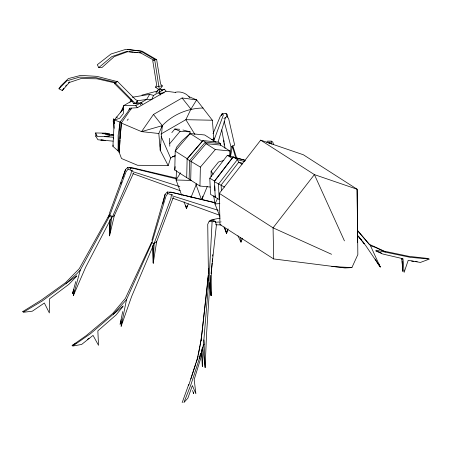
<?xml version="1.0" encoding="UTF-8"?>
<svg xmlns="http://www.w3.org/2000/svg" width="452" height="452" viewBox="0 0 452 452"><rect width="100%" height="100%" fill="white"/><g stroke="black" fill="none" stroke-linecap="round" stroke-linejoin="round"><path stroke-width="0.68" d="M160.234 146.815L160.245 144.747M209.53 283.828L211.107 295.653L211.333 272.906L212.112 263.087M210.31 187.043L199.948 186.038L200.383 167.087L187.128 159.098L187.134 158.675L202.892 140.595L218.192 142.086L220.616 143.623L220.587 145.081L229.836 150.957L229.723 155.867M169.822 146.239L169.443 138.335M190.055 134.583L190.106 131.877L182.97 130.001M133.51 173.082L114.305 215.7L109.531 235.808L109.864 221.017M199.948 186.038L174.777 170.054L175.212 151.104L176.63 147.166L182.309 140.499L190.156 133.56L204.666 134.973L215.994 142.165M186.704 177.642L187.134 158.675L175.212 151.104L190.156 133.56L202.078 141.131M189.128 179.184L189.557 160.635L205.315 142.137L220.616 143.623L220.587 144.996M190.704 180.167L191.134 161.211L206.078 143.674L220.587 145.081M208.592 268.347L208.632 273.963M132.82 170.184L131.594 170.664L130.905 174.105L112.548 216.632L111.712 217.231L109.531 235.808L110.085 219.333M173.319 197.315L156.629 241.752L153.234 263.098L153.448 256.781M176.478 170.511L176.088 179.992L181.631 195.196M202.722 346.763L205.135 367.617L206.502 334.96L210.417 275.262L211.107 295.653L210.073 286.557M152.821 245.323L153.234 263.098L154.143 243.408L170.935 198.309L171.37 194.823L172.494 194.354M175.709 92.485L166.02 91.208L137.38 107.712L129.696 108.226L127.848 111.78L120.142 122.012L118.119 150.945L119.271 152.584L121.509 158.522L137.589 165.285L168.184 165.573L170.63 158.076L175.223 155.358M120.142 122.012L118.136 135.38L118.119 150.945L112.921 146.335L114.311 119.983L123.56 108.644L123.3 113.672L119.543 118.39L114.311 119.983L121.452 122.605L120.102 136.979L119.271 152.584L120 140.227M120.085 138.854L121.452 122.605M188.653 385.573L197.417 358.255L201.208 339.525L208.491 275.33M109.531 235.808L109.683 233.752M109.791 232.379L110.051 228.955M207.536 285.24L207.694 283.15M207.852 281.059L208.327 274.788L208.604 276.873M212.22 261.68L212.446 258.872M212.666 256.069L212.779 254.662M202.332 348.085L200.79 358.148L194.19 379.584L195.88 393.732L192.371 385.562L187.891 398.122L183.924 402.551L190.987 384.477L203.959 344.452L203.875 339.876L209.389 273.827L212.095 221.785L215.372 221.576L216.418 224.927L211.061 273.573M168.184 165.573L160.211 150.262L162.296 125.645L153.46 114.475L182.099 97.977L196.637 99.892L212.35 120.226L213.937 139.222L211.27 139.645M174.777 170.054L175.144 166.641M200.1 345.526L201.801 334.621M201.869 333.994L208.327 274.788M229.995 156.641L231.062 147.013L224.186 121.402M156.629 241.752L154.143 243.408L131.622 296.506L121.136 326.282L121.842 321.485M130.464 169.432L130.651 168.291L129.504 167.737L131.108 167.466L176.67 178.178M230.514 156.624L232.356 146.284L234.65 145.069L228.644 118.605L227.045 116.554L226.006 113.514L222.209 113.61L221.808 114.446M197.931 357.108L198.191 355.747M198.445 354.385L199.976 346.209M112.921 146.335L113.169 145.024M227.249 230.023L226.576 233.469L223.994 226.91M121.136 326.282L126.481 299.693L151.889 242.865L165.873 196.45L167.788 193.507L167.263 191.987L169.867 192.292M122.695 311.592L120.108 324.316L121.351 319.643M136.171 104.011L137.549 100.672L135.504 99.536L117.305 81.253L116.198 81.332L96.926 76.348L80.62 75.411L68.376 78.569L60.896 85.852L58.963 88.795L62.303 90.553L69.309 82.496L81.1 78.563L97.033 78.801L115.345 83.021M114.305 215.7L111.712 217.231L85.631 267.29L73.297 295.71L74.337 290.896M161.991 126.989L162.296 125.645C172.749 114.509 187.891 108.231 203.067 108.011M122.684 110.294L123.82 105.548L130.374 101.773L132.402 101.485M162.776 203.835L165.127 194.303L167.263 191.987M73.297 295.71L80.275 270.07L109.401 216.418L126.001 171.856L128.131 169.076L127.826 167.37L131.108 167.901M75.772 281.573L72.489 293.568L73.845 289.613M199.134 358.549L200.609 353.294M151.9 240.238L165.127 194.303M187.241 205.75L186.456 208.417L184.043 201.807M201.863 199.417L202.846 196.089M129.3 109.537L129.696 108.226M218.113 141.968L225.48 117.65M228.079 228.825L226.576 233.469L224.633 227.503M188.738 384.415L182.162 402.636M190.834 378.979L195.846 363.753M196.281 362.425L197.806 357.792M120.684 184.009L121.351 182.02M122.464 178.715L125.577 169.443L127.826 167.37M125.577 169.443L109.39 213.417L109.079 215.175L79.303 268.624L65.602 282.636L41.33 300.071L22.6 311.688L23.933 311.535M213.632 141.092L223.486 114.718L221.757 114.718L220.367 116.187L213.016 133.679M245.351 160.392L233.175 157.025L232.04 158.189L214.48 181.026L215.22 197.208L215.152 195.801M237.95 235.78L240.995 242.148L242.47 238.227M188.314 203.892L186.456 208.417L185.812 205.711M190.976 197.434L196.552 183.857M201.937 199.439L207.248 186.512M221.429 115.469L222.209 113.61M113.079 141.143L97.948 139.77L95.869 136.459L96.355 135.346M160.211 150.262L158.827 133.493L162.296 125.645L141.549 131.628L121.305 123.04L131.549 108.101L130.577 109.881M166.02 91.208L164.404 89.197L153.561 95.44L151.736 99.474L146.601 99.451L137.137 100.807M219.921 222.418L219.96 224.491L273.686 258.945L344.972 267.968L351.899 267.601L357.848 254.566L357.108 189.23L303.377 154.776L260.68 140.154L219.339 193.383L219.892 221.039M120.605 112.525L123.82 105.548L135.758 105.695L146.601 99.451L149.652 94.327L153.561 95.44M158.516 89.445L155.55 87.174L156.635 84.846L152.697 60.331L154.59 59.771L156.658 59.681L160.601 84.095L162.358 85.948L160.262 89.038L158.516 89.445L155.821 93.033M151.691 242.063L125.34 298.439L112.684 313.496L86.242 335.599L72.049 345.577L76.06 343.119M210.734 220.48L209.231 221.113L207.728 224.271L208.423 273.454M217.678 198.247L214.96 203.948L219.864 216.412M188.913 96.643L196.637 99.892L190.936 109.141L185.851 119.695L160.895 134.075M129.939 102.254L131.148 99.756M108.791 216.474L109.712 214.593M266.821 142.369L267.46 141.137L271.177 141.131L272.709 141.951L273.624 144.583M108.051 217.7L109.695 214.593M269.013 143.725L269.765 142.323L270.878 143.148M180.517 172.805L176.088 179.992L191.552 180.444M62.303 90.553L63.845 88.202M153.46 114.475L141.549 131.628L158.827 133.493M244.837 161.624L237.396 159.567L218.474 184.173L219.18 199.564L210.53 194.383L209.79 178.201L227.35 155.364L244.848 160.2M211.118 176.8L211.118 171.184L218.491 162.008L223.836 160.46M126.481 299.693L113.209 314.338L90.716 333.514L72.682 346.079L81.659 344.43L93.05 335.39L98.519 345.322L97.852 330.864L116.102 314.914L122.967 306.597M115.237 82.462L114.39 83.496L132.589 101.785L133.594 103.717L136.284 103.463M137.549 100.672L135.255 103.48L133.594 103.717M203.078 345.531L203.959 344.452M140.21 104.875L141.815 102.915L142.363 104.124M171.833 132.622L174.867 128.989L179.687 129.272M169.867 143.533L180.105 131.283L190.106 131.877M127.181 120.362L128.3 119.045M187.128 159.098L202.892 140.595L205.315 142.137L206.078 143.674L215.327 149.544L229.836 150.957M200.383 167.087L215.327 149.544M65.63 86.038L66.568 84.987M68.438 82.885L69.376 81.835M80.275 270.07L76.75 273.816L66.009 283.59L42.109 301.066L23.131 312.326L32.318 311.191L44.364 303.021L49.347 312.953L49.483 298.879L68.89 284.325L76.823 276.059M95.869 136.459L95.654 132.939L106.005 133.182L105.378 133.843L109.537 133.973L109.757 135.114M58.963 88.795L66.907 80.806L79.484 77.134L96.056 77.676L115.526 82.349L114.39 83.496L115.616 83.321L117.305 81.253L116.079 81.428M113.209 314.338L123.198 305.925M160.2 95.061L154.601 59.206L140.662 51.155L125.837 49.364L111.068 53.974L97.293 64.721L98.773 67.591L111.825 56.613L126.085 51.584L140.589 52.895L154.341 60.472M220.152 218.067L211.05 219.943L210.835 220.587L212.965 220.152L214.056 219.333M87.372 339.441L89.061 338.198M66.009 283.59L76.637 275.895M223.893 118.531L227.045 116.554M231.062 147.013L232.356 146.284L235.859 158.268M127.91 51.601L114.192 56.636L101.853 67.619L98.773 67.591M104.734 133.594L106.005 133.182M158.556 93.474L164.285 92.773M155.55 87.174L158.799 86.247L162.358 85.948M141.917 95.123L158.268 90.812M160.997 90.095L164.404 89.197M113.78 135.012L104.429 136.628L97.355 136.459L95.654 132.939M132.357 97.259L149.652 94.327M169.144 192.292L170.664 192.038L214.943 202.598M106.491 136.408L104.429 136.628L113.13 137.199L113.678 138.945M107.87 136.267L109.248 136.12M219.864 203.569L214.96 203.948L213.7 195.778M215.57 222.254L221.079 221.875M175.591 92.197C180.789 91.157 186.591 93.231 189.631 97.609M170.404 192.671L172.449 192.575L214.773 202.773M130.651 168.291L132.73 168.251L176.184 178.845M141.815 102.915L136.64 103.016L138.357 103.101M212.35 120.226L185.851 119.695L194.919 134.481M215.576 224.751L221.141 224.96M102.175 133.673L109.537 133.973M331.802 266.527L351.899 267.601M116.085 117.153L117.452 117.232M100.706 140.109L105.101 140.386L101.282 139.934M111.604 134.73L113.571 134.877L105.084 134.001M172.291 156.595L174.947 156.816M129.249 51.726L133.272 52.099M134.611 52.223L137.967 52.534M139.306 52.658L141.318 52.844M428.428 258.516L409.06 256.374L384.2 251.159L369.267 244.289L358.436 231.803M411.574 261.081L413.676 261.341M415.077 261.51L417.179 261.764M127.656 49.381L142.069 51.172L156.658 59.681M268.55 142.16L269.765 142.323M375.9 250.176L410.139 257.318L429.4 259.064L420.4 262.442L408.224 260.29L404.128 272.364L402.986 258.73L382.799 254.024L375.753 250.939M209.231 221.113L212.095 221.785M151.889 242.865L154.143 243.408M242.735 163.313L238.701 162.195L237.396 159.567L233.175 157.025L214.254 181.631L224.537 187.083M172.099 195.778L218.243 210.321M132.193 171.477L179.834 186.642M357.566 230.424L370.465 245.702L375.346 247.374L385.273 251.973M109.401 216.418L111.712 217.231M132.877 173.636L180.263 190.738M172.749 198.185L219.853 215.333M167.788 193.507L171.37 194.823M376.685 251.007L381.561 253.137M174.867 128.989L180.105 131.283M331.559 254.284L273.064 227.836L219.339 193.383M128.131 169.076L131.594 170.664M109.864 215.203L112.548 216.632M227.35 155.364L232.04 158.189M242.097 164.245L238.701 162.195L221.135 185.037L221.395 190.665M209.79 178.201L214.48 181.026M260.68 140.154L314.406 174.608L357.108 189.23L357.6 242.323M226.006 113.514L227.175 114.311L227.768 117.017M160.262 89.038L162.347 90.473M214.53 220.768L215.372 221.576M358.024 236.074L364.261 243.611L362.515 241.402M135.758 105.695L137.38 107.712M357.792 235.667L365.634 245.459L380.285 267.042L378.906 263.911M358.589 236.43L361.645 240.294M182.099 97.977L190.936 109.141M114.322 123.645L113.503 118.944L114.288 120.062M211.118 171.184L213.214 174.302M113.503 118.944L114.531 120.616M375.171 259.03L378.776 265.047L377.94 263.109M212.965 220.152L213.502 221.186M370.465 245.702L380.285 267.042M344.43 240.882L314.406 174.608L273.064 227.836L273.686 258.945M161.144 136.329L170.63 158.076M136.758 103.96L136.532 103.44L135.255 103.48L115.616 83.321L115.526 82.349M195.88 184.218L201.428 199.422M213.474 137.928L213.937 139.222M192.546 390.449L193.603 393.585L193.456 392.229M232.678 145.533L236.712 158.217M221.746 129.854L225.051 148.318M271.177 141.131L271.884 144.194M193.354 392.257L193.603 393.585M113.158 120.757L114.158 128.317M209.881 282.319L211.107 295.653M401.8 258.521L402.879 271.466L402.144 261.346M223.819 140.148L223.977 142.227M224.09 143.617L224.198 145.007M401.952 258.651L402.048 260.002M240.696 237.272L240.995 242.148M214.706 185.953L214.932 190.874M203.875 339.876L205.135 367.617M201.321 339.028L201.372 340.401M201.756 350.729L202.349 366.555L201.959 348.978M152.883 246.928L153.234 263.098"/></g></svg>
